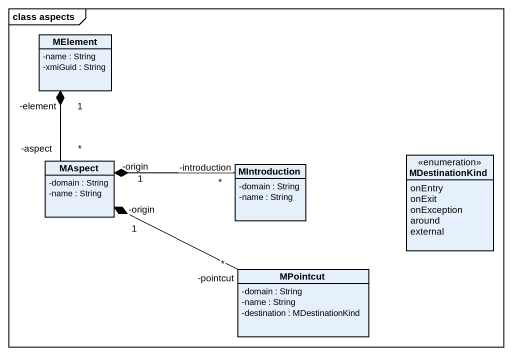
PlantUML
@startuml
mainframe class aspects
hide circle
hide empty members
skinparam classAttributeIconSize 0
class MElement {
  -name : String
  -xmiGuid : String
}
enum MDestinationKind {
  onEntry
  onExit
  onException
  around
  external
}
class MAspect {
  -domain : String
  -name : String
}
class MIntroduction {
  -domain : String
  -name : String
}
class MPointcut {
  -domain : String
  -name : String
  -destination : MDestinationKind
}
MAspect "-aspect\n*" -up-* "-element\n1" MElement
MAspect "-origin\n1" *-right- "-introduction\n*" MIntroduction
MAspect "-origin\n1" *-right- "-pointcut\n*" MPointcut
@enduml
